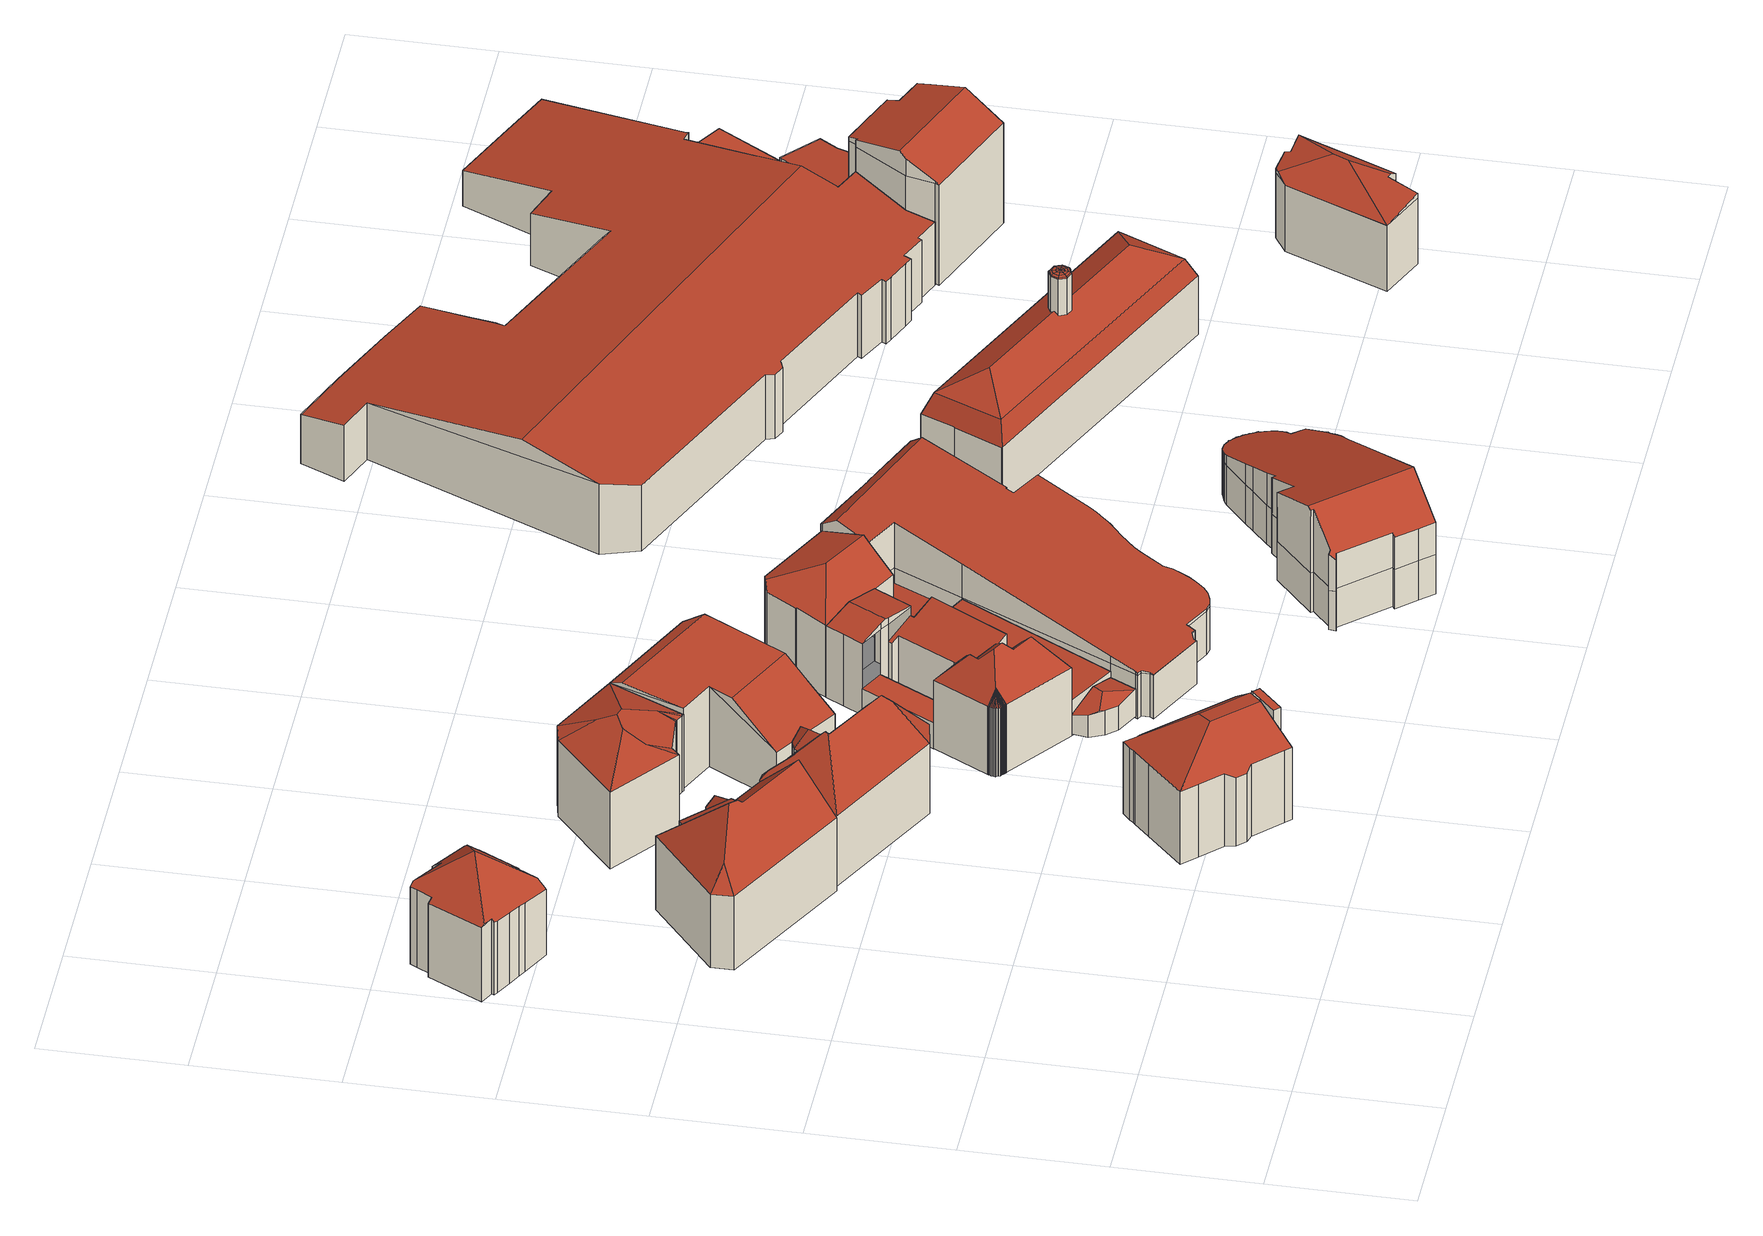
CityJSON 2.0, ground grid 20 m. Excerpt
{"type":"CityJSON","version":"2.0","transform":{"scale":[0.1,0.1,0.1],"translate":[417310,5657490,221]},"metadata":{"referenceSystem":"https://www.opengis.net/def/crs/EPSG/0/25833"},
"CityObjects":{
"building1":{"type":"Building","attributes":{"Dachtyp_tdc":"tdcFreeFormRoof","Gemeindeschluessel":14612000,"Dachneigung":40.12,"QualitaetDacherkennung":23,"Geometrietyp2DReferenz":"3000","measuredHeight":17,"function":"31001_9998","roofType":"5000"},"geometry":[{"type":"Solid","lod":"2","boundaries":[[[[0,1,2,3]],[[1,4,5,2]],[[4,6,7,5]],[[6,8,9,7]],[[8,10,11,9]],[[10,12,13,11]],[[12,14,15,13]],[[14,16,17,15]],[[16,18,19,17]],[[18,20,21,19]],[[20,22,23,21]],[[22,24,25,23]],[[24,26,27,25]],[[26,28,29,27]],[[28,30,31,29]],[[30,32,33,31]],[[32,34,35,33]],[[34,36,37,35]],[[36,38,39,37]],[[38,0,3,39]],[[40,41,12,10,8,6,4,42]],[[43,18,16,14,41,40]],[[40,44,28,26,24,22,20,43]],[[38,36,34,32,30,44,40,42,1,0]],[[30,28,44]],[[4,1,42]],[[14,12,41]],[[20,18,43]],[[3,2,5,7,9,11,13,15,17,19,21,23,25,27,29,31,33,35,37,39]]]],"semantics":{"surfaces":[{"type":"WallSurface"},{"type":"RoofSurface"},{"type":"GroundSurface"}],"values":[[0,0,0,0,0,0,0,0,0,0,0,0,0,0,0,0,0,0,0,0,1,1,1,1,0,0,0,0,2]]}}]},
"building2":{"type":"Building","attributes":{"Dachtyp_tdc":"tdcFreeFormRoof","Gemeindeschluessel":14612000,"Dachneigung":45.22,"QualitaetDacherkennung":16,"Geometrietyp2DReferenz":"3000","measuredHeight":18.83,"function":"31001_9998","roofType":"5000"},"geometry":[{"type":"Solid","lod":"2","boundaries":[[[[45,46,47,48]],[[46,49,50,47]],[[49,51,52,50]],[[51,53,54,52]],[[53,55,56,54]],[[55,57,58,56]],[[57,59,60,58]],[[59,61,62,60]],[[61,63,64,62]],[[63,65,66,64]],[[65,45,48,66]],[[67,68,69,70,71,65,63]],[[67,63,61]],[[68,67,61,59]],[[72,73,74,75,69,68,59,57]],[[72,57,55]],[[73,72,55,53]],[[74,73,53,51]],[[75,74,51,49]],[[70,69,75,49,46]],[[71,70,46,45]],[[71,45,65]],[[48,47,50,52,54,56,58,60,62,64,66]]]],"semantics":{"surfaces":[{"type":"WallSurface"},{"type":"RoofSurface"},{"type":"GroundSurface"}],"values":[[0,0,0,0,0,0,0,0,0,0,0,1,0,1,1,0,1,1,1,1,1,1,2]]}}]},
"building3":{"type":"Building","attributes":{"Gemeindeschluessel":14612000,"Geometrietyp2DReferenz":"3000","function":"31001_9998","roofType":"9999"},"children":["building3-1","building3-2"]},
"building3-1":{"type":"BuildingPart","attributes":{"Dachtyp_tdc":"tdcPolyFlatRoof","Dachneigung":0,"QualitaetDacherkennung":11,"Geometrietyp2DReferenz":"3000","measuredHeight":14.78,"roofType":"1000"},"parents":["building3"],"geometry":[{"type":"MultiSurface","lod":"2","boundaries":[[[76,77,78,79,80]],[[77,81,82,78]],[[81,83,84,82]],[[83,85,86,87,84]],[[85,83,81,77,76]],[[79,78,82,84,87]]],"semantics":{"surfaces":[{"type":"WallSurface"},{"type":"RoofSurface"},{"type":"GroundSurface"}],"values":[0,0,0,0,1,2]}}]},
"building3-2":{"type":"BuildingPart","attributes":{"Dachtyp_tdc":"tdcCutTentRoof","Dachneigung":39.82,"QualitaetDacherkennung":35,"Geometrietyp2DReferenz":"3000","measuredHeight":16.2,"roofType":"9999"},"parents":["building3"],"geometry":[{"type":"MultiSurface","lod":"2","boundaries":[[[88,89,90,91]],[[89,92,93,90]],[[92,94,95,93]],[[94,96,97,95]],[[96,98,99,97]],[[98,100,101,99]],[[100,102,103,101]],[[102,104,78,103]],[[104,80,79,78]],[[86,105,106,87]],[[105,107,108,106]],[[107,109,110,108]],[[109,111,112,110]],[[111,113,114,112]],[[113,115,116,114]],[[115,117,118,116]],[[117,119,120,118]],[[119,121,122,120]],[[121,123,124,122]],[[123,125,126,124]],[[125,88,91,126]],[[100,98,96,94,92,127,128]],[[107,105,86,80,104,102,100,128,129]],[[121,119,117,115,113,111,109,107,129,130]],[[92,89,88,125,123,121,130,127]],[[130,129,128,127]],[[91,90,93,95,97,99,101,103,78,79,87,106,108,110,112,114,116,118,120,122,124,126]]],"semantics":{"surfaces":[{"type":"WallSurface"},{"type":"RoofSurface"},{"type":"GroundSurface"}],"values":[0,0,0,0,0,0,0,0,0,0,0,0,0,0,0,0,0,0,0,0,0,1,1,1,1,1,2]}}]},
"building4":{"type":"Building","attributes":{"Dachtyp_tdc":"tdcFreeFormRoof","Gemeindeschluessel":14612000,"Dachneigung":49.36,"QualitaetDacherkennung":18,"Geometrietyp2DReferenz":"3000","measuredHeight":18.23,"function":"31001_9998","roofType":"5000"},"geometry":[{"type":"Solid","lod":"2","boundaries":[[[[131,132,133,134]],[[132,135,136,133]],[[135,137,138,136]],[[137,139,140,138]],[[139,141,142,140]],[[143,139,137]],[[144,145,143,137,135]],[[146,144,135,132]],[[146,132,131]],[[144,147,145]],[[146,147,144]],[[131,147,146]],[[148,147,131]],[[147,148,149]],[[150,151,152,153,154,147,149,155]],[[150,155,156]],[[151,150,156,157]],[[152,151,157,158]],[[159,153,152,158,160]],[[161,159,160,162]],[[161,162,163]],[[154,153,159,161,163,141]],[[143,145,147,154,141,139]],[[142,164,165,166,167,168,169,170,171,172,134,133,136,138,140]],[[141,163,164,142]],[[163,162,165,164]],[[162,160,166,165]],[[160,158,167,166]],[[158,157,168,167]],[[157,156,169,168]],[[156,155,170,169]],[[155,149,171,170]],[[149,148,172,171]],[[148,131,134,172]]]],"semantics":{"surfaces":[{"type":"WallSurface"},{"type":"RoofSurface"},{"type":"GroundSurface"}],"values":[[0,0,0,0,0,1,1,1,1,1,1,1,1,1,1,0,1,1,1,1,1,1,1,2,0,0,0,0,0,0,0,0,0,0]]}}]},
"building5":{"type":"Building","attributes":{"Dachtyp_tdc":"tdcFreeFormRoof","Gemeindeschluessel":14612000,"Dachneigung":22.84,"QualitaetDacherkennung":50,"Geometrietyp2DReferenz":"3000","measuredHeight":15.23,"function":"31001_9998","roofType":"5000"},"geometry":[{"type":"Solid","lod":"2","boundaries":[[[[173,174,175,176]],[[174,177,178,175]],[[177,179,180,178]],[[179,181,182,180]],[[181,183,184,182]],[[183,185,186,184]],[[185,187,188,186]],[[187,189,190,188]],[[189,191,192,190]],[[191,173,176,192]],[[193,189,187]],[[194,195,196,197,193,187,185]],[[194,181,198]],[[194,183,181]],[[183,194,185]],[[198,181,179]],[[195,194,198,179,177]],[[199,196,195,177,174]],[[199,174,173]],[[197,196,199,173,191]],[[193,197,191,189]],[[176,175,178,180,182,184,186,188,190,192]]]],"semantics":{"surfaces":[{"type":"WallSurface"},{"type":"RoofSurface"},{"type":"GroundSurface"}],"values":[[0,0,0,0,0,0,0,0,0,0,1,1,1,1,1,1,1,1,1,1,1,2]]}}]},
"building6":{"type":"Building","attributes":{"Dachtyp_tdc":"tdcFreeFormRoof","Gemeindeschluessel":14612000,"Dachneigung":47.43,"QualitaetDacherkennung":27,"Geometrietyp2DReferenz":"3000","measuredHeight":16.16,"function":"31001_9998","roofType":"5000"},"geometry":[{"type":"Solid","lod":"2","boundaries":[[[[200,201,202,203,204]],[[205,200,204,206]],[[207,208,205,206,209]],[[210,207,209,211]],[[212,213,210,211,214]],[[215,212,214,216]],[[217,218,219,215,216,220]],[[221,217,220,222]],[[223,221,222,224]],[[218,217,221,223,224,225]],[[226,227,228,229,219,218,225,230]],[[226,230,231]],[[227,226,231,232]],[[233,234,235,236,237,238,239,240,241,242,243,244,245,246,247,248,249,250,251,252,253,254,255,256,257,258]],[[230,225,234,233]],[[225,224,235,234]],[[224,222,236,235]],[[222,220,237,236]],[[220,216,238,237]],[[216,214,239,238]],[[214,211,240,239]],[[211,209,241,240]],[[209,206,242,241]],[[206,204,243,242]],[[204,203,244,243]],[[203,259,245,244]],[[259,260,246,245]],[[260,261,247,246]],[[261,262,248,247]],[[262,263,249,248]],[[263,264,250,249]],[[264,265,251,250]],[[265,266,252,251]],[[266,267,253,252]],[[267,268,254,253]],[[268,269,255,254]],[[269,270,256,255]],[[270,232,257,256]],[[232,231,258,257]],[[231,230,233,258]],[[228,227,232,270]],[[271,229,228,270,269]],[[272,271,269,268]],[[267,272,268]],[[266,272,267]],[[219,229,271,272,266,265]],[[213,212,215,219,265,264]],[[210,213,264,263]],[[208,207,210,263,262]],[[200,205,208,262,261]],[[201,200,261,260]],[[202,201,260,259]],[[202,259,203]]]],"semantics":{"surfaces":[{"type":"RoofSurface"},{"type":"GroundSurface"},{"type":"WallSurface"}],"values":[[0,0,0,0,0,0,0,0,0,0,0,0,0,1,2,2,2,2,2,2,2,2,2,2,2,2,2,2,2,2,2,2,2,2,2,2,2,2,2,2,0,0,0,0,0,0,0,0,0,0,0,0,0]]}}]},
"building7":{"type":"Building","attributes":{"Dachtyp_tdc":"tdcFreeFormRoof","Gemeindeschluessel":14612000,"Dachneigung":10.94,"QualitaetDacherkennung":27,"Geometrietyp2DReferenz":"3000","measuredHeight":5.16,"function":"31001_9998","roofType":"5000"},"geometry":[{"type":"Solid","lod":"2","boundaries":[[[[273,274,275,276]],[[274,277,278,275]],[[277,279,280,278]],[[279,281,282,280]],[[281,283,284,282]],[[283,273,276,284]],[[277,285,286,287,279]],[[285,274,273,288,286]],[[287,286,288,283,281]],[[277,274,285]],[[281,279,287]],[[273,283,288]],[[276,275,278,280,282,284]]]],"semantics":{"surfaces":[{"type":"WallSurface"},{"type":"RoofSurface"},{"type":"GroundSurface"}],"values":[[0,0,0,0,0,0,1,1,1,0,0,0,2]]}}]},
"building8":{"type":"Building","attributes":{"Dachtyp_tdc":"tdcFreeFormRoof","Gemeindeschluessel":14612000,"Dachneigung":0.732,"QualitaetDacherkennung":16,"Geometrietyp2DReferenz":"3000","measuredHeight":12.79,"function":"31001_9998","roofType":"5000"},"geometry":[{"type":"Solid","lod":"2","boundaries":[[[[289,290,291,292]],[[290,293,294,291]],[[293,177,295,294]],[[177,296,297,295]],[[296,298,299,297]],[[298,300,301,299]],[[300,302,303,301]],[[302,289,292,303]],[[298,296,177,304]],[[302,300,305,306,289]],[[305,298,304,293,290,306]],[[290,289,306]],[[300,298,305]],[[177,293,304]],[[292,291,294,295,297,299,301,303]]]],"semantics":{"surfaces":[{"type":"WallSurface"},{"type":"RoofSurface"},{"type":"GroundSurface"}],"values":[[0,0,0,0,0,0,0,0,1,1,1,0,0,0,2]]}}]},
"building9":{"type":"Building","attributes":{"Dachtyp_tdc":"tdcPolyFlatRoof","Gemeindeschluessel":14612000,"Dachneigung":2.59,"QualitaetDacherkennung":54,"Geometrietyp2DReferenz":"3000","measuredHeight":6.76,"function":"31001_9998","roofType":"2100"},"geometry":[{"type":"Solid","lod":"2","boundaries":[[[[307,308,258,233]],[[308,309,310,258]],[[309,311,312,310]],[[311,313,314,312]],[[313,315,316,314]],[[315,307,233,316]],[[315,313,311,309,308,307]],[[233,258,310,312,314,316]]]],"semantics":{"surfaces":[{"type":"WallSurface"},{"type":"RoofSurface"},{"type":"GroundSurface"}],"values":[[0,0,0,0,0,0,1,2]]}}]},
"building10":{"type":"Building","attributes":{"Gemeindeschluessel":14612000,"Geometrietyp2DReferenz":"3000","function":"31001_9998","roofType":"9999"},"children":["building10-1","building10-2","building10-3","building10-4"]},
"building10-1":{"type":"BuildingPart","attributes":{"Dachtyp_tdc":"tdcPolyFlatRoof","Dachneigung":0,"QualitaetDacherkennung":56,"Geometrietyp2DReferenz":"3000","measuredHeight":4.24,"roofType":"1000"},"parents":["building10"],"geometry":[{"type":"MultiSurface","lod":"2","boundaries":[[[317,318,319,320]],[[318,321,322,319]],[[323,324,325,326]],[[324,327,328,325]],[[327,317,320,328]],[[327,324,323,321,318,317]],[[320,319,322,326,325,328]]],"semantics":{"surfaces":[{"type":"WallSurface"},{"type":"RoofSurface"},{"type":"GroundSurface"}],"values":[0,0,0,0,0,1,2]}}]},
"building10-2":{"type":"BuildingPart","attributes":{"Dachtyp_tdc":"tdcGableRoof","Dachneigung":10.03,"QualitaetDacherkennung":18,"Geometrietyp2DReferenz":"3000","measuredHeight":12.52,"roofType":"3100"},"parents":["building10"],"geometry":[{"type":"MultiSurface","lod":"2","boundaries":[[[329,330,323,326,331,332]],[[333,334,335,322,321]],[[334,336,337,335]],[[338,339,340,341,342]],[[343,344,345,346,347]],[[348,345,344,336,334,333]],[[336,344,343,338]],[[330,348,333]],[[329,346,345,348,330]],[[339,347,346,329]],[[338,343,347,339]],[[341,331,326,322,335,337,342]]],"semantics":{"surfaces":[{"type":"WallSurface"},{"type":"RoofSurface"},{"type":"GroundSurface"}],"values":[0,0,0,0,1,1,0,0,0,0,0,2]}}]},
"building10-3":{"type":"BuildingPart","attributes":{"Dachtyp_tdc":"tdcFreeFormRoof","Dachneigung":20.85,"QualitaetDacherkennung":34,"Geometrietyp2DReferenz":"3000","measuredHeight":15.41,"roofType":"5000"},"parents":["building10"],"geometry":[{"type":"MultiSurface","lod":"2","boundaries":[[[349,350,351,352]],[[350,353,354,351]],[[353,355,356,354]],[[355,357,338,342,356]],[[358,359,360,337,336]],[[359,361,362,360]],[[361,363,364,362]],[[363,365,366,364]],[[365,367,368,366]],[[367,369,370,368]],[[369,371,372,370]],[[371,349,352,372]],[[367,365,363,361,359,373]],[[359,358,357,355,353,350,373]],[[350,349,371,369,367,373]],[[352,351,354,356,342,337,360,362,364,366,368,370,372]]],"semantics":{"surfaces":[{"type":"WallSurface"},{"type":"RoofSurface"},{"type":"GroundSurface"}],"values":[0,0,0,0,0,0,0,0,0,0,0,0,1,1,1,2]}}]},
"building10-4":{"type":"BuildingPart","attributes":{"Dachtyp_tdc":"tdcPolyFlatRoof","Dachneigung":17.93,"QualitaetDacherkennung":69,"Geometrietyp2DReferenz":"3000","measuredHeight":11.26,"roofType":"2100"},"parents":["building10"],"geometry":[{"type":"MultiSurface","lod":"2","boundaries":[[[340,374,375,341]],[[374,376,377,375]],[[376,378,379,377]],[[378,380,381,379]],[[380,382,383,381]],[[382,384,385,383]],[[384,386,387,385]],[[386,388,389,387]],[[388,390,391,389]],[[390,332,331,391]],[[332,390,388,386,384,382,380,378,376,374,340]],[[341,375,377,379,381,383,385,387,389,391,331]]],"semantics":{"surfaces":[{"type":"WallSurface"},{"type":"RoofSurface"},{"type":"GroundSurface"}],"values":[0,0,0,0,0,0,0,0,0,0,1,2]}}]},
"building11":{"type":"Building","attributes":{"Dachtyp_tdc":"tdcFreeFormRoof","Gemeindeschluessel":14612000,"Dachneigung":19.15,"QualitaetDacherkennung":11,"Geometrietyp2DReferenz":"3000","measuredHeight":5.89,"function":"31001_9998","roofType":"5000"},"geometry":[{"type":"Solid","lod":"2","boundaries":[[[[392,393,394]],[[395,396,397]],[[398,399,400,401,402]],[[395,393,399,398]],[[393,392,400,399]],[[392,403,401,400]],[[403,396,402,401]],[[396,395,398,402]],[[394,397,396,403,392]],[[393,395,397,394]]]],"semantics":{"surfaces":[{"type":"WallSurface"},{"type":"GroundSurface"},{"type":"RoofSurface"}],"values":[[0,0,1,0,0,0,0,0,2,2]]}}]},
"building12":{"type":"Building","attributes":{"Dachtyp_tdc":"tdcFreeFormRoof","Gemeindeschluessel":14612000,"Dachneigung":10.13,"QualitaetDacherkennung":6,"Geometrietyp2DReferenz":"3000","measuredHeight":15.27,"function":"31001_9998","roofType":"5000"},"geometry":[{"type":"Solid","lod":"2","boundaries":[[[[404,405,406,407]],[[405,408,409,406]],[[408,410,411,409]],[[410,412,413,411]],[[412,414,415,413]],[[414,416,417,415]],[[416,418,419,417]],[[418,420,421,419]],[[420,422,423,421]],[[422,424,425,423]],[[424,426,427,425]],[[426,428,429,427]],[[428,430,431,429]],[[430,432,433,431]],[[432,434,435,433]],[[434,436,437,435]],[[436,438,439,437]],[[438,440,441,439]],[[440,442,443,441]],[[442,444,445,443]],[[444,446,447,445]],[[446,448,449,447]],[[448,450,451,449]],[[450,452,453,451]],[[452,454,455,453]],[[454,456,457,455]],[[456,458,459,457]],[[458,460,461,459]],[[460,462,463,461]],[[462,464,465,463]],[[464,466,467,465]],[[466,468,469,467]],[[468,470,471,469]],[[470,472,473,471]],[[472,474,475,473]],[[474,476,477,475]],[[476,478,479,477]],[[478,480,481,479]],[[480,482,483,481]],[[482,404,407,483]],[[484,485,486,487,488,489,490,491,492,493,494,495,496,497,498,499,500,501,502,503,504,505,506,507,508,509,510,511,512,513,460,514,515,516,517,518,519]],[[520,521,522,504,503,523,524]],[[405,524,523,408]],[[404,520,524,405]],[[408,523,503,502,410]],[[480,522,521,482]],[[478,505,504,522,480]],[[482,521,520,404]],[[448,519,518,450]],[[446,484,519,448]],[[450,518,517,452]],[[452,517,516,454]],[[454,516,515,456]],[[456,515,514,458]],[[458,514,460]],[[462,513,512,464]],[[460,513,462]],[[464,512,511,466]],[[466,511,510,468]],[[468,510,509,470]],[[470,509,508,472]],[[472,508,507,474]],[[474,507,506,476]],[[476,506,505,478]],[[410,502,501,412]],[[412,501,500,414]],[[414,500,499,416]],[[416,499,498,418]],[[418,498,497,420]],[[420,497,496,422]],[[422,496,495,424]],[[424,495,494,426]],[[426,494,493,428]],[[428,493,492,430]],[[430,492,491,432]],[[432,491,490,434]],[[434,490,489,436]],[[436,489,488,438]],[[438,488,487,440]],[[440,487,486,442]],[[442,486,485,444]],[[444,485,484,446]],[[407,406,409,411,413,415,417,419,421,423,425,427,429,431,433,435,437,439,441,443,445,447,449,451,453,455,457,459,461,463,465,467,469,471,473,475,477,479,481,483]]]],"semantics":{"surfaces":[{"type":"WallSurface"},{"type":"RoofSurface"},{"type":"GroundSurface"}],"values":[[0,0,0,0,0,0,0,0,0,0,0,0,0,0,0,0,0,0,0,0,0,0,0,0,0,0,0,0,0,0,0,0,0,0,0,0,0,0,0,0,1,1,0,0,0,0,0,0,0,0,0,0,0,0,0,0,0,0,0,0,0,0,0,0,0,0,0,0,0,0,0,0,0,0,0,0,0,0,0,0,0,0,2]]}}]},
"building13":{"type":"Building","attributes":{"Dachtyp_tdc":"tdcFreeFormRoof","Gemeindeschluessel":14612000,"Dachneigung":19.79,"QualitaetDacherkennung":16,"Geometrietyp2DReferenz":"3000","measuredHeight":16.83,"function":"31001_9998","roofType":"5000"},"geometry":[{"type":"Solid","lod":"2","boundaries":[[[[525,526,527,528]],[[528,527,529,530]],[[530,529,531,532]],[[532,531,533,534]],[[534,533,535,536]],[[536,535,537,538]],[[538,537,539,540]],[[540,539,541,542]],[[542,541,543,544]],[[544,543,545,546]],[[546,545,547,548]],[[548,547,549,550]],[[550,549,551,552]],[[552,551,553,554,555]],[[556,557,558,559]],[[560,561,562,557,556]],[[563,564,565,566]],[[567,568,564,563]],[[566,565,569,570]],[[570,569,571,572]],[[572,571,573,574]],[[574,573,575,576]],[[576,575,577,578]],[[578,577,579,580]],[[580,579,581,582]],[[582,581,583,584]],[[584,583,585,586]],[[586,585,587,588]],[[588,587,589,590]],[[590,589,591,592]],[[592,591,593,594]],[[594,593,595,596]],[[596,595,597]],[[598,599,568,567]],[[559,558,599,598]],[[600,601,602]],[[602,601,603,604]],[[604,603,605,606]],[[606,605,607,608]],[[608,607,609,610]],[[610,609,611,612]],[[612,611,613,614]],[[555,554,615,616]],[[616,615,617,618]],[[618,617,619,620]],[[620,619,621,622]],[[622,621,623,624]],[[624,623,625,626]],[[626,625,627,628]],[[628,627,629,630]],[[630,629,561,560]],[[631,632,633,634]],[[632,635,636,633]],[[635,637,638,636]],[[637,639,640,638]],[[639,641,642,640]],[[641,600,643,642]],[[600,602,644,643]],[[602,604,645,644]],[[604,606,646,645]],[[606,608,647,646]],[[608,610,648,647]],[[610,612,649,648]],[[612,614,650,649]],[[614,651,652,650]],[[651,653,654,652]],[[653,655,656,654]],[[655,657,658,656]],[[657,659,660,658]],[[659,525,661,660]],[[525,528,662,661]],[[528,530,663,662]],[[530,532,664,663]],[[532,534,665,664]],[[534,536,666,665]],[[562,561,629,627,625,623,621,619,617,615,554,553]],[[613,611,609,607,605,603,601,600,641,639,637,635,632,631,667,597,595,593,591,589,587,585,583,581,579,577,575,573,571,569,565,564,568,599,558,557,562,553,551,549,547,545,543,541,539,537,535,533,531,529,527,526,668,669,670,671,672]],[[614,613,672,651]],[[651,672,671,653]],[[653,671,670,655]],[[655,670,669,657]],[[657,669,668,659]],[[659,668,526,525]],[[536,538,673,666]],[[538,540,674,673]],[[540,542,675,674]],[[542,544,676,675]],[[544,546,677,676]],[[546,548,678,677]],[[548,550,679,678]],[[550,552,680,679]],[[552,555,681,680]],[[555,616,682,681]],[[616,618,683,682]],[[618,620,684,683]],[[620,622,685,684]],[[622,624,686,685]],[[624,626,687,686]],[[626,628,688,687]],[[628,630,689,688]],[[630,560,690,689]],[[560,556,691,690]],[[556,559,692,691]],[[559,598,693,692]],[[598,567,694,693]],[[567,563,695,694]],[[563,566,696,695]],[[566,570,697,696]],[[570,572,698,697]],[[572,574,699,698]],[[574,576,700,699]],[[576,578,701,700]],[[578,580,702,701]],[[580,582,703,702]],[[582,584,704,703]],[[584,586,705,704]],[[586,588,706,705]],[[588,590,707,706]],[[590,592,708,707]],[[592,594,709,708]],[[594,596,710,709]],[[596,597,711,710]],[[597,667,712,711]],[[667,631,634,712]],[[666,673,674,675,676,677,678,679,680,681,682,683,684,685,686,687,688,689,690,691,692,693,694,695,696,697,698,699,700,701,702,703,704,705,706,707,708,709,710,711,712,634,633,636,638,640,642,643,644,645,646,647,648,649,650,652,654,656,658,660,661,662,663,664,665]]]],"semantics":{"surfaces":[{"type":"WallSurface"},{"type":"RoofSurface"},{"type":"GroundSurface"}],"values":[[0,0,0,0,0,0,0,0,0,0,0,0,0,0,0,0,0,0,0,0,0,0,0,0,0,0,0,0,0,0,0,0,0,0,0,0,0,0,0,0,0,0,0,0,0,0,0,0,0,0,0,0,0,0,0,0,0,0,0,0,0,0,0,0,0,0,0,0,0,0,0,0,0,0,0,1,1,0,0,0,0,0,0,0,0,0,0,0,0,0,0,0,0,0,0,0,0,0,0,0,0,0,0,0,0,0,0,0,0,0,0,0,0,0,0,0,0,0,0,0,0,0,0,0,2]]}}]},
"building14":{"type":"Building","attributes":{"Gemeindeschluessel":14612000,"QualitaetDacherkennung":100,"Geometrietyp2DReferenz":"3000","function":"31001_9998","roofType":"9999"},"children":["building14-1","building14-2"]},
"building14-1":{"type":"BuildingPart","attributes":{"Dachtyp_tdc":"tdcFreeFormRoof","Dachneigung":27.76,"QualitaetDacherkennung":100,"Geometrietyp2DReferenz":"3000","measuredHeight":6.28,"roofType":"5000"},"parents":["building14"],"geometry":[{"type":"Solid","lod":"2","boundaries":[[[[713,714,715,716]],[[714,717,718,715]],[[717,719,720,718]],[[719,721,722,720]],[[721,723,724,722]],[[723,725,726,724]],[[725,727,728,726]],[[727,713,716,728]],[[729,730,731]],[[729,731,732]],[[729,732,733]],[[729,733,734]],[[729,734,735]],[[729,735,736]],[[729,736,737]],[[729,737,730]],[[730,738,739,731]],[[731,739,740,732]],[[732,740,741,733]],[[733,741,742,734]],[[734,742,743,735]],[[735,743,744,736]],[[736,744,745,737]],[[737,745,738,730]],[[738,746,747,739]],[[739,747,748,740]],[[740,748,749,741]],[[741,749,750,742]],[[742,750,751,743]],[[743,751,752,744]],[[744,752,753,745]],[[745,753,746,738]],[[746,727,725,747]],[[747,725,723,748]],[[748,723,721,749]],[[749,721,719,750]],[[750,719,717,751]],[[751,717,714,752]],[[752,714,713,753]],[[753,713,727,746]],[[716,715,718,720,722,724,726,728]]]],"semantics":{"surfaces":[{"type":"WallSurface"},{"type":"RoofSurface"},{"type":"GroundSurface"}],"values":[[0,0,0,0,0,0,0,0,1,1,1,1,1,1,1,1,1,1,1,1,1,1,1,1,1,1,1,1,1,1,1,1,1,1,1,1,1,1,1,1,2]]}}]},
"building14-2":{"type":"BuildingPart","attributes":{"Dachtyp_tdc":"tdcGambrelHipRoof","Dachneigung":31.03,"QualitaetDacherkennung":100,"Geometrietyp2DReferenz":"3000","measuredHeight":15.59,"roofType":"9999"},"parents":["building14"],"geometry":[{"type":"Solid","lod":"2","boundaries":[[[[754,755,756]],[[757,754,756,758]],[[759,757,758]],[[760,761,762,763,764,765,766]],[[767,768,761,760]],[[768,769,762,761]],[[769,770,762]],[[770,771,763,762]],[[771,772,764,763]],[[772,773,765,764]],[[773,774,766,765]],[[774,767,760,766]],[[770,769,768,759,755]],[[771,770,755,754]],[[772,771,754,757]],[[768,767,774,773,772,757,759]],[[755,759,758,756]]]],"semantics":{"surfaces":[{"type":"RoofSurface"},{"type":"GroundSurface"},{"type":"WallSurface"}],"values":[[0,0,0,1,2,2,2,2,2,2,2,2,0,0,0,0,0]]}}]},
"building15":{"type":"Building","attributes":{"name":"Parkhotel","Dachtyp_tdc":"tdcFreeFormRoof","Gemeindeschluessel":14612000,"Dachneigung":10.39,"QualitaetDacherkennung":12,"Geometrietyp2DReferenz":"3000","measuredHeight":13.44,"function":"31001_2071","roofType":"5000"},"geometry":[{"type":"Solid","lod":"2","boundaries":[[[[775,776,777,778]],[[776,779,780,777]],[[779,781,782,780]],[[781,783,784,782]],[[783,785,786,784]],[[785,787,788,786]],[[787,789,790,788]],[[789,791,792,790]],[[791,793,794,792]],[[793,795,796,794]],[[795,797,798,796]],[[797,799,800,798]],[[799,801,802,800]],[[801,803,804,802]],[[803,805,806,804]],[[805,807,808,806]],[[807,809,810,808]],[[809,811,812,810]],[[811,813,814,812]],[[813,815,816,814]],[[815,817,818,816]],[[817,819,820,818]],[[819,821,822,820]],[[821,823,824,822]],[[823,825,826,824]],[[825,827,828,826]],[[827,829,830,828]],[[829,831,832,830]],[[831,833,834,832]],[[833,835,836,834]],[[835,837,838,836]],[[837,839,840,838]],[[839,841,842,840]],[[841,843,844,842]],[[843,845,846,844]],[[845,847,848,846]],[[847,849,850,848]],[[849,851,852,850]],[[851,853,854,852]],[[853,775,778,854]],[[829,827,825,823,821,819,817,815,813,811,809,807,805,803,801,799,797,855,856,835,833,831]],[[853,851,849,847,845,843,841,839,837,856,855,795,793,791,789,787,785,783,781,779,776,775]],[[797,795,855]],[[837,835,856]],[[778,777,780,782,784,786,788,790,792,794,796,798,800,802,804,806,808,810,812,814,816,818,820,822,824,826,828,830,832,834,836,838,840,842,844,846,848,850,852,854]]]],"semantics":{"surfaces":[{"type":"WallSurface"},{"type":"RoofSurface"},{"type":"GroundSurface"}],"values":[[0,0,0,0,0,0,0,0,0,0,0,0,0,0,0,0,0,0,0,0,0,0,0,0,0,0,0,0,0,0,0,0,0,0,0,0,0,0,0,0,1,1,0,0,2]]}}]},
"building16":{"type":"Building","attributes":{"Dachtyp_tdc":"tdcFreeFormRoof","Gemeindeschluessel":14612000,"Dachneigung":19.62,"QualitaetDacherkennung":32,"Geometrietyp2DReferenz":"3000","measuredHeight":12.73,"function":"31001_9998","roofType":"5000"},"geometry":[{"type":"Solid","lod":"2","boundaries":[[[[857,858,859,860]],[[858,861,862,859]],[[861,863,864,862]],[[863,865,866,864]],[[865,867,868,866]],[[867,869,870,868]],[[869,871,872,870]],[[871,873,874,872]],[[873,875,876,874]],[[875,857,860,876]],[[877,878,879,861,880,881]],[[882,883,884,885,886,887]],[[877,888,889,883,882,878]],[[863,879,878,882,887]],[[871,883,889,873]],[[873,889,888,875]],[[875,888,877,881,857]],[[865,886,885,867]],[[863,887,886,865]],[[867,885,884,869]],[[869,884,883,871]],[[857,881,880,858]],[[858,880,861]],[[861,879,863]],[[860,859,862,864,866,868,870,872,874,876]]]],"semantics":{"surfaces":[{"type":"WallSurface"},{"type":"RoofSurface"},{"type":"GroundSurface"}],"values":[[0,0,0,0,0,0,0,0,0,0,1,1,1,1,0,0,0,0,0,0,0,0,0,0,2]]}}]},
"building17":{"type":"Building","attributes":{"Dachtyp_tdc":"tdcFreeFormRoof","Gemeindeschluessel":14612000,"Dachneigung":17.21,"QualitaetDacherkennung":30,"Geometrietyp2DReferenz":"3000","measuredHeight":19.36,"function":"31001_9998","roofType":"5000"},"geometry":[{"type":"Solid","lod":"2","boundaries":[[[[890,891,892,893]],[[891,894,895,892]],[[894,896,897,895]],[[896,898,899,897]],[[898,900,901,899]],[[900,902,903,901]],[[902,904,905,903]],[[904,906,907,905]],[[906,908,909,907]],[[908,910,911,909]],[[910,912,913,911]],[[912,890,893,913]],[[914,915,916,917,898,896]],[[918,919,920,921,922,923,924,925,915,914]],[[902,916,915,925,904]],[[904,925,924,906]],[[906,924,923,908]],[[908,923,922,910]],[[910,922,921,912]],[[912,921,920,890]],[[890,920,919,891]],[[891,919,918,894]],[[894,918,914,896]],[[900,917,916,902]],[[898,917,900]],[[893,892,895,897,899,901,903,905,907,909,911,913]]]],"semantics":{"surfaces":[{"type":"WallSurface"},{"type":"RoofSurface"},{"type":"GroundSurface"}],"values":[[0,0,0,0,0,0,0,0,0,0,0,0,1,1,0,0,0,0,0,0,0,0,0,0,0,2]]}}]},
"building18":{"type":"Building","attributes":{"Dachtyp_tdc":"tdcPolyFlatRoof","Gemeindeschluessel":14612000,"Dachneigung":7.57,"QualitaetDacherkennung":64,"Geometrietyp2DReferenz":"3000","measuredHeight":7.27,"function":"31001_9998","roofType":"2100"},"geometry":[{"type":"Solid","lod":"2","boundaries":[[[[926,927,928,929]],[[927,930,931,928]],[[930,932,933,931]],[[932,934,935,933]],[[934,936,937,935]],[[936,938,939,937]],[[938,926,929,939]],[[938,936,934,932,930,927,926]],[[929,928,931,933,935,937,939]]]],"semantics":{"surfaces":[{"type":"WallSurface"},{"type":"RoofSurface"},{"type":"GroundSurface"}],"values":[[0,0,0,0,0,0,0,1,2]]}}]},
"building19":{"type":"Building","attributes":{"Gemeindeschluessel":14612000,"Geometrietyp2DReferenz":"3000","function":"31001_9998","roofType":"9999"},"children":["building19-1","building19-2"]},
"building19-1":{"type":"BuildingPart","attributes":{"Dachtyp_tdc":"tdcPolyFlatRoof","Dachneigung":2.62,"QualitaetDacherkennung":62,"Geometrietyp2DReferenz":"3000","measuredHeight":7.31,"roofType":"2100"},"parents":["building19"],"geometry":[{"type":"MultiSurface","lod":"2","boundaries":[[[940,941,942,943]],[[941,944,945,942]],[[944,946,947,945]],[[946,948,949,947]],[[948,950,951,952,949]],[[948,946,944,941,940,953,950]],[[952,943,942,945,947,949]]],"semantics":{"surfaces":[{"type":"WallSurface"},{"type":"RoofSurface"},{"type":"GroundSurface"}],"values":[0,0,0,0,0,1,2]}}]},
"building19-2":{"type":"BuildingPart","attributes":{"Dachtyp_tdc":"tdcFreeFormRoof","Dachneigung":58.25,"QualitaetDacherkennung":23,"Geometrietyp2DReferenz":"3000","measuredHeight":8.18,"roofType":"5000"},"parents":["building19"],"geometry":[{"type":"MultiSurface","lod":"2","boundaries":[[[954,955,951,953,956]],[[954,956,957]],[[955,954,957,958]],[[955,958,951]],[[959,960,943,952]],[[958,957,960,959]],[[957,956,940,943,960]],[[951,958,959,952]]],"semantics":{"surfaces":[{"type":"RoofSurface"},{"type":"GroundSurface"},{"type":"WallSurface"}],"values":[0,0,0,0,1,2,2,2]}}]}
},
"vertices":[
[19,1042,124],[21,1046,128],[21,1046,8],[19,1042,8],[2,1055,126],[2,1055,8],[42,1132,126],[42,1132,8],[48,1129,131],[48,1129,8],[59,1150,132],[59,1150,8],[65,1160,131],[65,1160,8],[123,1130,131],[123,1130,8],[129,1143,119],[129,1143,8],[189,1112,112],[189,1112,8],[180,1095,116],[180,1095,8],[184,1092,112],[184,1092,8],[154,1035,112],[154,1035,8],[141,1042,125],[141,1042,8],[131,1023,125],[131,1023,8],[115,992,113],[115,992,8],[76,1012,118],[76,1012,8],[65,1018,119],[65,1018,8],[47,1027,121],[47,1027,8],[25,1039,123],[25,1039,8],[94,1082,178],[71,1157,137],[6,1053,129],[186,1108,116],[122,1005,125],
[94,775,150],[204,866,150],[204,866,33],[94,775,33],[232,836,150],[232,836,33],[241,842,150],[241,842,33],[267,810,150],[267,810,33],[277,814,150],[277,814,33],[295,793,150],[295,793,33],[291,783,150],[291,783,33],[342,756,150],[342,756,33],[284,645,150],[284,645,33],[95,744,150],[95,744,33],[313,700,214],[211,754,214],[208,760,219],[197,769,221],[124,762,180],[286,804,163],[258,777,179],[232,773,202],[223,763,206],
[595,162,189],[595,161,189],[595,161,42],[595,162,42],[595,162,156],[603,153,189],[603,153,42],[568,119,189],[568,119,42],[560,127,189],[560,127,157],[560,127,42],
[485,296,157],[489,301,157],[489,301,42],[485,296,42],[501,312,157],[501,312,42],[516,297,156],[516,297,42],[519,294,157],[519,294,42],[522,291,157],[522,291,42],[623,188,156],[623,188,42],[615,181,156],[615,181,42],[595,161,155],[559,128,158],[559,128,42],[528,97,157],[528,97,42],[520,105,157],[520,105,42],[483,142,157],[483,142,42],[471,145,151],[471,145,42],[459,157,151],[459,157,42],[456,172,158],[456,172,42],[428,200,158],[428,200,42],[408,221,158],[408,221,42],[459,271,157],[459,271,42],[481,293,157],[481,293,42],[518,217,202],[574,160,202],[556,143,204],[502,199,204],
[526,649,152],[531,630,152],[531,630,40],[526,649,40],[524,617,152],[524,617,40],[499,564,152],[499,564,40],[459,556,152],[459,556,40],[284,645,152],[284,645,40],[466,607,208],[497,631,187],[461,619,219],[512,635,174],[366,669,221],[513,656,152],[445,692,152],[447,722,166],[429,708,176],[419,691,178],[368,675,222],[365,671,222],[458,717,152],[432,730,152],[417,725,152],[413,720,152],[356,713,189],[373,740,152],[349,744,166],[354,755,152],[342,756,152],[342,756,40],[354,755,40],[373,740,40],[413,720,40],[417,725,40],[432,730,40],[458,717,40],[445,692,40],[513,656,40],
[384,1026,149],[414,1033,149],[414,1033,27],[384,1026,27],[516,983,149],[516,983,27],[467,878,149],[467,878,27],[464,879,149],[464,879,27],[453,884,149],[453,884,27],[451,885,149],[451,885,27],[393,879,149],[393,879,27],[381,868,149],[381,868,27],[286,940,149],[286,940,27],[378,910,162],[455,910,159],[426,951,178],[412,954,179],[388,943,176],[466,881,150],[409,980,170],
[560,489,163],[558,489,160],[557,488,159],[550,486,151],[551,484,151],[562,489,165],[551,483,151],[564,490,167],[563,490,166],[552,481,151],[565,490,168],[554,480,151],[566,490,169],[566,490,168],[555,479,151],[567,490,169],[556,478,151],[564,484,162],[567,490,170],[568,490,170],[557,477,151],[560,478,155],[558,476,151],[560,477,154],[559,475,151],[560,475,151],[650,459,195],[622,477,193],[619,491,204],[606,499,203],[652,407,151],[695,480,151],[674,492,151],[652,407,42],[560,475,42],[559,475,42],[558,476,42],[557,477,42],[556,478,42],[555,479,42],[554,480,42],[552,481,42],[551,483,42],[551,484,42],[550,486,42],[549,487,42],[549,489,42],[550,491,42],[550,493,42],[551,495,42],[551,496,42],[552,498,42],[594,576,42],[639,552,42],[654,544,42],[647,532,42],[685,512,42],[674,492,42],[695,480,42],[549,487,151],[549,489,151],[550,491,151],[550,493,151],[551,495,151],[551,496,151],[552,498,151],[594,576,151],[639,552,151],[654,544,151],[647,532,151],[685,512,151],[600,518,188],[608,531,188],
[722,369,89],[704,333,89],[704,333,45],[722,369,45],[672,349,83],[672,349,45],[658,364,84],[658,364,45],[649,385,80],[649,385,45],[652,407,76],[652,407,45],[702,334,89],[682,372,96],[655,371,85],[690,386,96],
[464,756,107],[519,854,159],[519,854,31],[464,756,31],[467,878,159],[467,878,31],[516,983,31],[662,915,149],[662,915,31],[671,888,158],[671,888,31],[588,739,133],[588,739,31],[566,699,101],[566,699,31],[507,965,158],[606,771,159],[500,821,159],
[652,407,99],[695,480,103],[706,501,104],[706,501,42],[766,610,110],[766,610,42],[825,581,110],[825,581,42],[722,369,99],[722,369,42],
[639,552,83],[594,576,83],[594,576,41],[639,552,41],[649,679,83],[649,679,41],[683,661,83],[630,561,83],[630,561,41],[683,661,41],[640,556,83],[640,556,41],
[696,654,155],[683,661,155],[696,654,41],[696,654,127],[649,679,155],[664,706,155],[664,706,41],[678,731,155],[678,731,41],[765,684,155],[737,632,155],[737,632,142],[737,632,41],[765,684,41],[765,684,157],[720,709,166],[692,656,166],[696,654,165],[737,632,157],[683,661,164],
[860,770,168],[825,709,195],[825,709,41],[860,770,41],[821,703,189],[821,703,41],[799,666,156],[799,666,41],[765,684,156],[678,731,156],[678,732,156],[678,732,41],[701,774,161],[701,774,41],[700,775,161],[700,775,41],[722,816,165],[722,816,41],[738,821,173],[738,821,41],[748,824,170],[748,824,41],[858,771,168],[858,771,41],[757,746,195],
[734,627,142],[734,627,41],[766,610,153],[766,610,41],[706,501,153],[706,501,41],[685,512,145],[685,512,41],[647,532,131],[647,532,41],[654,544,131],[654,544,41],[663,562,131],[663,562,41],[705,642,131],[705,642,41],[693,648,127],[693,648,41],
[766,610,86],[825,581,69],[810,588,103],[872,678,69],[821,703,89],[857,685,103],[872,678,44],[825,581,44],[766,610,44],[799,666,44],[821,703,44],[799,666,88],
[959,727,112],[959,729,112],[959,729,43],[959,727,43],[1049,689,112],[1049,689,43],[988,553,112],[988,553,43],[986,554,112],[986,554,43],[981,543,112],[981,543,43],[1026,520,112],[1026,520,43],[989,445,112],[989,445,43],[983,435,112],[983,435,43],[976,425,112],[976,425,43],[968,415,112],[968,415,43],[951,397,112],[951,397,43],[935,378,112],[935,378,43],[929,368,112],[929,368,43],[913,336,112],[913,336,43],[912,323,112],[912,323,43],[908,311,112],[908,311,43],[904,300,112],[904,300,43],[898,289,112],[898,289,43],[891,279,112],[891,279,43],[883,272,112],[883,272,43],[873,268,112],[873,268,43],[863,266,112],[863,266,43],[853,268,112],[853,268,43],[814,287,112],[814,287,43],[808,275,112],[808,275,43],[803,278,112],[803,278,43],[791,274,112],[791,274,43],[789,269,112],[789,269,43],[706,310,112],[706,310,43],[709,315,112],[709,315,43],[709,327,112],[709,327,43],[702,330,112],[702,330,43],[704,333,112],[704,333,43],[722,369,112],[722,369,43],[825,581,112],[825,581,43],[872,678,112],[872,678,43],[821,703,112],[821,703,43],[860,770,112],[860,770,43],[862,772,112],[862,772,43],[873,268,117],[883,272,119],[891,279,120],[898,289,122],[904,300,125],[908,311,127],[912,323,129],[913,336,131],[929,368,138],[935,378,140],[951,397,144],[968,415,148],[976,425,150],[983,435,152],[989,445,154],[1026,520,169],[981,543,170],[986,554,172],[988,553,172],[1042,673,196],[848,749,196],[821,703,186],[872,678,185],[825,581,166],[722,369,124],[704,333,117],[702,330,116],[709,327,116],[709,315,114],[706,310,113],[791,274,113],[803,278,114],[808,275,114],[814,287,117],[853,268,116],[863,266,116],[959,727,181],[862,772,177],[860,770,179],[1049,689,183],[959,729,179],
[1234,239,111],[1234,239,123],[1232,236,124],[1232,236,111],[1230,233,126],[1230,233,111],[1227,230,127],[1227,230,111],[1224,226,129],[1224,226,111],[1237,210,129],[1237,210,111],[1219,180,141],[1219,180,111],[1217,177,143],[1217,177,111],[1214,174,144],[1214,174,111],[1208,166,148],[1208,166,111],[1202,158,151],[1202,158,111],[1187,145,158],[1187,145,111],[1166,126,168],[1166,126,111],[1074,44,213],[1074,44,111],[1068,38,216],[1027,2,162],[1027,2,111],[1019,207,111],[1019,207,188],[1036,188,188],[1036,188,111],[959,152,111],[959,152,211],[962,156,216],[1092,234,111],[1092,234,162],[1117,256,150],[1117,256,111],[1079,220,111],[1079,220,169],[1130,268,144],[1130,268,111],[1165,299,127],[1165,299,111],[1171,303,125],[1171,303,111],[1175,305,123],[1175,305,111],[1181,307,121],[1181,307,111],[1187,309,119],[1187,309,111],[1192,310,117],[1192,310,111],[1198,310,115],[1198,310,111],[1202,310,115],[1202,310,111],[1205,310,114],[1205,310,111],[1208,309,113],[1208,309,111],[1211,308,113],[1211,308,111],[1214,307,112],[1214,307,111],[1217,306,112],[1217,306,111],[1219,304,111],[1075,224,111],[1075,224,169],[1235,286,111],[1237,283,112],[1237,283,111],[1238,279,112],[1238,279,111],[1239,276,113],[1239,276,111],[1240,272,114],[1240,272,111],[1240,268,114],[1240,268,111],[1240,264,115],[1240,264,111],[1240,260,116],[1240,260,111],[1010,21,162],[1010,21,111],[986,48,162],[986,48,111],[990,51,166],[990,51,111],[933,114,167],[933,114,111],[926,113,161],[926,113,111],[927,123,168],[927,123,111],[932,122,171],[932,122,111],[962,149,211],[962,149,111],[1225,300,111],[1227,298,111],[1227,298,48],[1225,300,48],[1229,296,111],[1229,296,48],[1231,293,111],[1231,293,48],[1233,291,111],[1233,291,48],[1235,288,111],[1235,288,48],[1235,286,48],[1237,283,48],[1238,279,48],[1239,276,48],[1240,272,48],[1240,268,48],[1240,264,48],[1240,260,48],[1239,255,111],[1239,255,48],[1239,254,111],[1239,254,48],[1238,250,111],[1238,250,48],[1237,246,111],[1237,246,48],[1235,243,111],[1235,243,48],[1234,239,48],[1232,236,48],[1230,233,48],[1227,230,48],[1224,226,48],[1237,210,48],[1222,302,111],[1235,243,122],[1237,246,121],[1238,250,119],[1239,254,118],[1239,255,118],[1219,180,48],[1217,177,48],[1214,174,48],[1208,166,48],[1202,158,48],[1187,145,48],[1166,126,48],[1074,44,48],[1027,2,48],[1010,21,48],[986,48,48],[990,51,48],[933,114,48],[926,113,48],[927,123,48],[932,122,48],[962,149,48],[959,152,48],[1019,207,48],[1036,188,48],[1075,224,48],[1079,220,48],[1092,234,48],[1117,256,48],[1130,268,48],[1165,299,48],[1171,303,48],[1175,305,48],[1181,307,48],[1187,309,48],[1192,310,48],[1198,310,48],[1202,310,48],[1205,310,48],[1208,309,48],[1211,308,48],[1214,307,48],[1217,306,48],[1219,304,48],[1222,302,48],
[1351,537,257],[1340,533,257],[1340,533,199],[1351,537,199],[1330,537,257],[1330,537,199],[1325,548,257],[1325,548,199],[1330,559,257],[1330,559,199],[1340,564,257],[1340,564,199],[1351,559,257],[1351,559,199],[1356,548,257],[1356,548,199],[1340,548,262],[1346,548,261],[1344,552,261],[1340,554,261],[1336,552,261],[1335,548,261],[1336,544,261],[1340,542,261],[1344,544,261],[1351,548,260],[1348,556,260],[1340,559,260],[1333,556,260],[1330,548,260],[1333,541,260],[1340,538,260],[1348,541,260],[1354,548,259],[1350,558,259],[1340,562,259],[1330,558,259],[1326,548,259],[1330,538,259],[1340,534,259],[1350,538,259],
[1508,417,173],[1550,511,173],[1484,484,204],[1128,586,173],[1194,613,204],[1170,681,173],[1142,650,48],[1162,697,48],[1567,516,48],[1516,401,48],[1111,581,48],[1111,582,48],[1141,649,48],[1142,650,142],[1162,697,142],[1567,516,141],[1567,516,142],[1516,401,142],[1111,581,142],[1111,582,141],[1141,649,142],
[1468,1167,135],[1484,1160,135],[1484,1160,29],[1468,1167,29],[1532,1273,112],[1532,1273,29],[1584,1255,112],[1584,1255,29],[1641,1381,86],[1641,1381,29],[1724,1345,87],[1724,1345,29],[1806,1309,88],[1806,1309,29],[1718,1108,128],[1718,1108,29],[1715,1101,130],[1715,1101,29],[1700,1104,130],[1700,1104,29],[1656,1004,150],[1656,1004,29],[1605,886,153],[1605,886,29],[1642,870,153],[1642,870,29],[1593,796,137],[1593,796,29],[1584,756,130],[1584,756,29],[1547,771,130],[1547,771,29],[1545,766,129],[1545,766,29],[1507,782,130],[1507,782,29],[1504,772,128],[1504,772,29],[1492,777,128],[1492,777,29],[1460,790,128],[1460,790,29],[1449,795,128],[1449,795,29],[1452,801,129],[1452,801,29],[1413,820,130],[1413,820,29],[1416,826,131],[1416,826,29],[1253,896,132],[1253,896,29],[1241,891,131],[1241,891,29],[1225,898,131],[1225,898,29],[1221,910,132],[1221,910,29],[958,1023,134],[958,1023,29],[941,1075,142],[941,1075,29],[1087,1404,119],[1087,1404,29],[1035,1424,119],[1035,1424,29],[1063,1486,107],[1063,1486,29],[1147,1453,107],[1147,1453,29],[1245,1411,107],[1245,1411,29],[1318,1377,108],[1318,1377,29],[1288,1311,122],[1288,1311,29],[1271,1271,130],[1271,1271,29],[1264,1257,132],[1264,1257,29],[1628,938,163],[989,1184,163],
[1707,189,173],[1689,147,173],[1689,147,68],[1707,189,68],[1624,175,173],[1624,175,68],[1685,319,173],[1685,319,68],[1712,336,173],[1712,336,68],[1748,331,173],[1748,331,68],[1747,323,173],[1747,323,68],[1781,319,173],[1781,319,68],[1735,210,173],[1735,210,68],[1723,182,173],[1723,182,68],[1713,186,189],[1722,243,196],[1625,175,173],[1689,147,181],[1707,189,188],[1732,265,196],[1781,319,183],[1747,323,181],[1748,331,179],[1712,336,178],[1707,332,178],[1723,182,183],[1735,210,183],
[1734,830,192],[1774,814,192],[1774,814,32],[1734,830,32],[1767,795,192],[1767,795,32],[1726,693,192],[1726,693,32],[1580,750,192],[1580,750,32],[1584,756,192],[1584,756,32],[1593,796,192],[1593,796,32],[1642,870,192],[1642,870,32],[1645,868,192],[1645,868,32],[1653,881,192],[1653,881,32],[1692,866,192],[1692,866,32],[1740,847,192],[1740,847,32],[1748,747,226],[1599,805,226],[1593,796,220],[1584,756,196],[1767,795,210],[1774,814,204],[1734,830,204],[1740,847,198],[1692,866,198],[1653,881,198],[1645,868,203],[1642,870,203],
[1761,916,96],[1740,847,94],[1740,847,34],[1761,916,34],[1692,866,101],[1692,866,34],[1653,881,106],[1653,881,34],[1713,979,106],[1713,979,34],[1715,982,106],[1715,982,34],[1777,941,96],[1777,941,34],
[1715,1101,96],[1718,1108,96],[1718,1108,28],[1715,1101,28],[1775,1072,96],[1775,1072,28],[1715,982,101],[1715,982,28],[1713,979,101],[1713,979,28],[1670,998,101],[1670,998,98],[1670,998,28],[1697,1060,98],
[1705,1096,110],[1666,1007,110],[1715,1101,98],[1700,1104,98],[1656,1004,98],[1656,1004,28],[1700,1104,28]
]}
